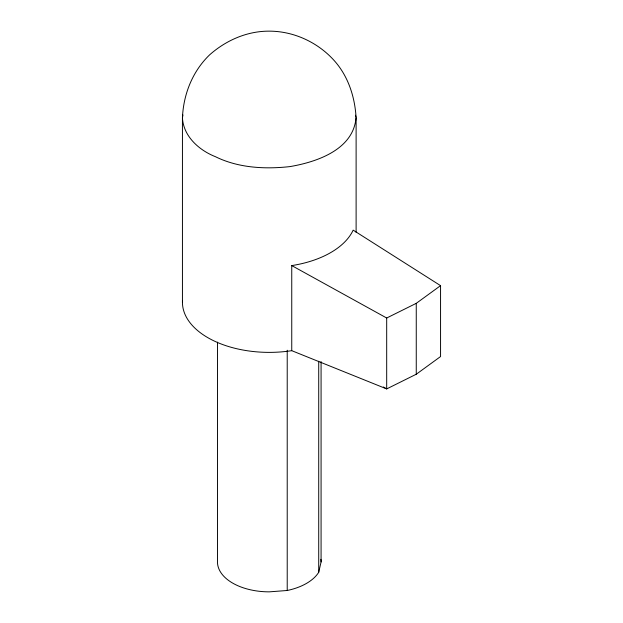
<?xml version="1.0" encoding="UTF-8"?>
<svg xmlns="http://www.w3.org/2000/svg" width="623" height="623" viewBox="0 0 623 623"><rect width="100%" height="100%" fill="white"/><g stroke="black" fill="none" stroke-linecap="round" stroke-linejoin="round"><path stroke-width="0.93" d="M217.474 342.12L217.474 561.938A51.802 29.912 0 0 0 269.276 591.85L287.219 590.487A52.597 30.363 0 0 0 318.719 572.303L321.079 561.938L321.079 361.574M182.936 114.944L182.438 117.895L182.438 302.248M356.115 117.895L355.967 118.401C352.883 149.87 316.492 162.089 289.882 166.606C264.845 169.37 238.251 167.961 215.356 156.661C199.095 150.236 183.466 136.382 182.438 117.895C183.411 94.346 192.476 71.357 209.608 54.863C226.001 40.324 247.136 31.041 269.261 31.15C293.939 31.158 318.01 42.434 334.372 60.758C348.405 76.52 354.9 97.118 356.115 117.895L356.115 232.387M291.751 265.585L386.688 318.01L416.257 303.339L440.562 285.646L353.155 230.136A86.838 50.136 0 0 1 291.751 265.585L291.751 350.671L386.688 388.916L416.257 374.244L440.562 356.551L440.562 285.646M383.363 386.969L386.688 388.916L386.688 318.01M355.484 115.2L355.904 116.992M416.257 303.339L416.257 374.244M318.719 361.239L318.719 572.303M287.219 350.243L287.219 590.487M320.884 559.345A51.802 29.912 0 0 1 321.079 561.938M291.751 350.671A86.838 50.136 0 0 1 182.5 300.387"/></g></svg>
